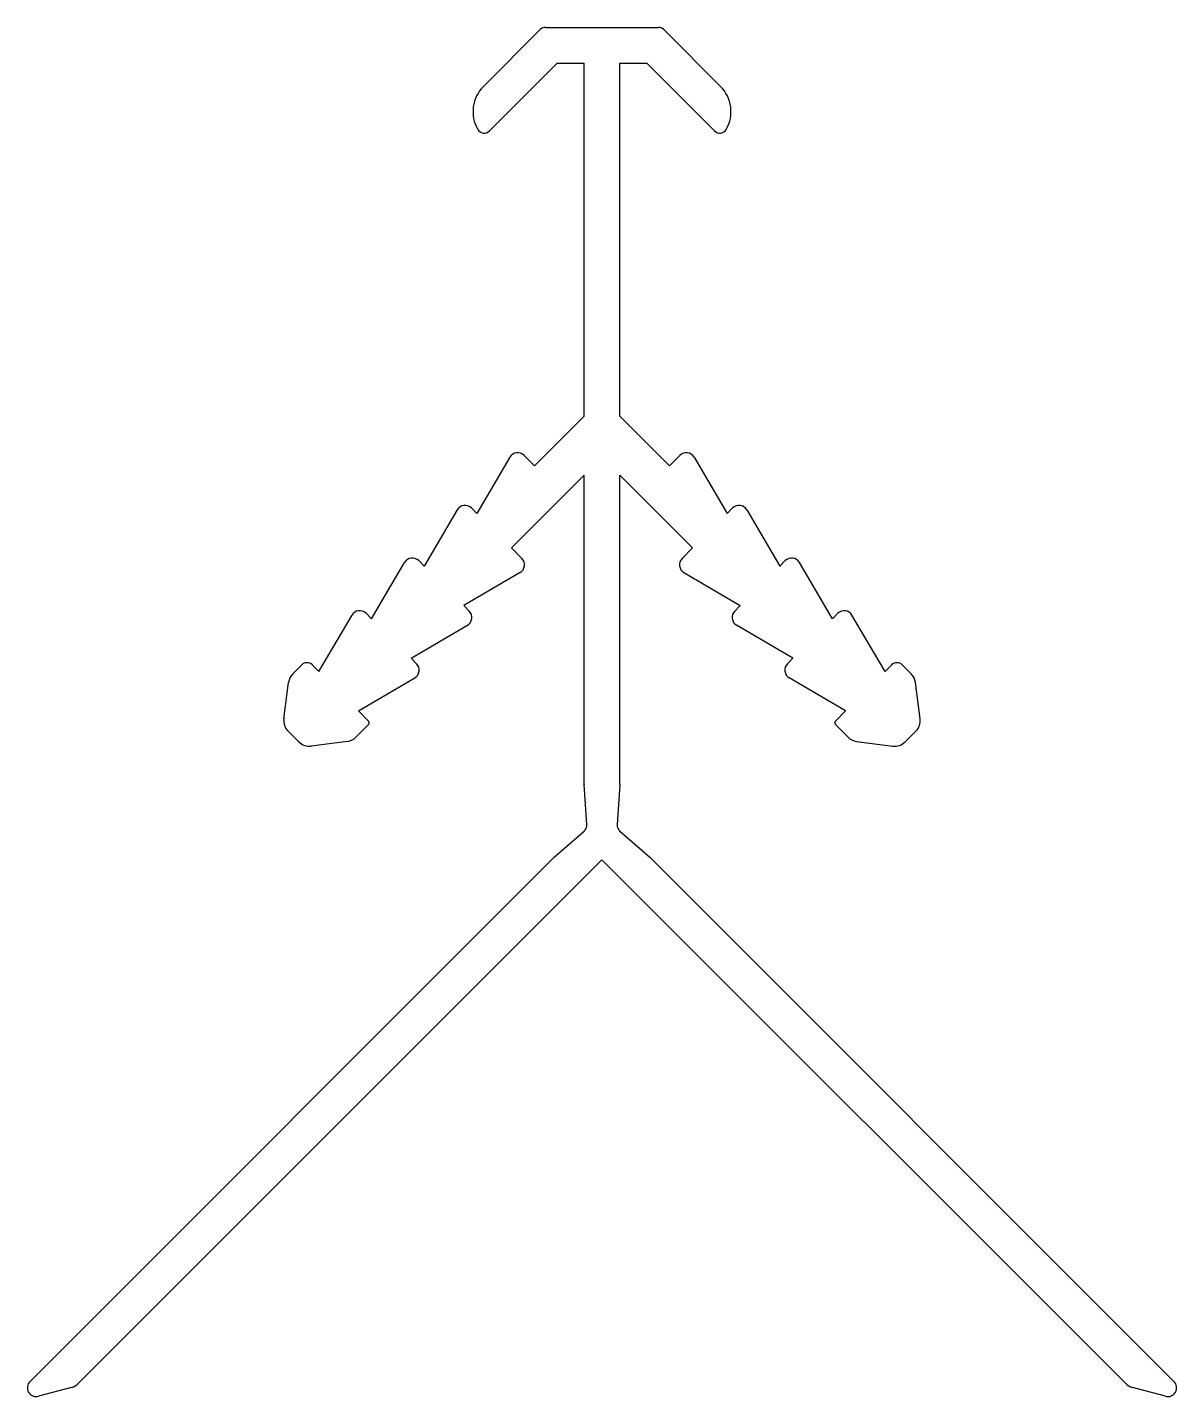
# Model space of a CAD drawing. Extents: x 854.1 to 892.7, y 352.6 to 398.5.
import ezdxf

# ---------------------------------------------------------------- set-up
doc = ezdxf.new("R2010")
doc.units = 0
doc.layers.get('0').update_dxf_attribs({"linetype": 'CONTINUOUS'})

msp = doc.modelspace()

# ---------------------------------------------------------------- linework, layer by layer
for p, q in [((871.474, 398.536, -374.568), (875.266, 398.536, -374.568)), ((869.39, 396.556, -374.568), (871.297, 398.463, -374.568)), ((877.35, 396.556, -374.568), (875.443, 398.463, -374.568)), ((869.591, 395.06, -374.568), (871.868, 397.337, -374.568)), ((871.868, 397.337, -374.568), (872.77, 397.337, -374.568)), ((872.77, 385.483, -374.568), (872.77, 397.337, -374.568)), ((873.97, 385.483, -374.568), (873.97, 397.337, -374.568)), ((873.97, 397.337, -374.568), (874.872, 397.337, -374.568)), ((874.872, 397.337, -374.568), (877.149, 395.06, -374.568)), ((872.77, 385.483, -374.568), (871.104, 383.817, -374.568)), ((873.97, 385.483, -374.568), (875.636, 383.817, -374.568)), ((870.28, 384.111, -374.568), (869.169, 382.217, -374.568)), ((870.751, 384.171, -374.568), (871.104, 383.817, -374.568)), ((875.989, 384.171, -374.568), (875.636, 383.817, -374.568)), ((876.46, 384.111, -374.568), (877.571, 382.217, -374.568)), ((870.327, 381.06, -374.568), (872.77, 383.503, -374.568)), ((872.77, 373.136, -374.568), (872.77, 383.503, -374.568)), ((873.97, 373.136, -374.568), (873.97, 383.503, -374.568)), ((876.413, 381.06, -374.568), (873.97, 383.503, -374.568)), ((868.512, 382.343, -374.568), (867.402, 380.449, -374.568)), ((868.983, 382.403, -374.568), (869.169, 382.217, -374.568)), ((877.757, 382.403, -374.568), (877.571, 382.217, -374.568)), ((878.228, 382.343, -374.568), (879.338, 380.449, -374.568)), ((870.68, 380.706, -374.568), (870.327, 381.06, -374.568)), ((876.06, 380.706, -374.568), (876.413, 381.06, -374.568)), ((867.215, 380.635, -374.568), (867.402, 380.449, -374.568)), ((879.525, 380.635, -374.568), (879.338, 380.449, -374.568)), ((865.634, 378.681, -374.568), (866.744, 380.575, -374.568)), ((870.62, 380.235, -374.568), (868.726, 379.125, -374.568)), ((876.12, 380.235, -374.568), (878.014, 379.125, -374.568)), ((881.106, 378.681, -374.568), (879.996, 380.575, -374.568)), ((863.866, 376.914, -374.568), (864.977, 378.807, -374.568)), ((865.448, 378.868, -374.568), (865.634, 378.681, -374.568)), ((868.912, 378.938, -374.568), (868.726, 379.125, -374.568)), ((877.828, 378.938, -374.568), (878.014, 379.125, -374.568)), ((881.292, 378.868, -374.568), (881.106, 378.681, -374.568)), ((882.874, 376.914, -374.568), (881.763, 378.807, -374.568)), ((866.958, 377.357, -374.568), (868.852, 378.467, -374.568)), ((879.782, 377.357, -374.568), (877.888, 378.467, -374.568)), ((862.988, 376.832, -374.568), (863.291, 377.135, -374.568)), ((863.644, 377.135, -374.568), (863.866, 376.914, -374.568)), ((867.145, 377.17, -374.568), (866.958, 377.357, -374.568)), ((879.595, 377.17, -374.568), (879.782, 377.357, -374.568)), ((883.096, 377.135, -374.568), (882.874, 376.914, -374.568)), ((883.752, 376.832, -374.568), (883.449, 377.135, -374.568)), ((862.688, 375.33, -374.568), (862.846, 376.543, -374.568)), ((865.191, 375.589, -374.568), (867.084, 376.7, -374.568)), ((881.549, 375.589, -374.568), (879.656, 376.7, -374.568)), ((884.052, 375.33, -374.568), (883.894, 376.543, -374.568)), ((865.545, 375.235, -374.568), (865.191, 375.589, -374.568)), ((881.195, 375.235, -374.568), (881.549, 375.589, -374.568)), ((865.109, 374.711, -374.568), (865.524, 375.125, -374.568)), ((881.631, 374.711, -374.568), (881.216, 375.125, -374.568)), ((863.189, 374.553, -374.568), (862.83, 374.912, -374.568)), ((883.551, 374.553, -374.568), (883.91, 374.912, -374.568)), ((864.82, 374.569, -374.568), (863.607, 374.411, -374.568)), ((881.92, 374.569, -374.568), (883.133, 374.411, -374.568)), ((872.862, 371.773, -374.568), (872.771, 373.115, -374.568)), ((873.969, 373.115, -374.568), (873.878, 371.773, -374.568)), ((871.767, 370.685, -374.568), (872.777, 371.567, -374.568)), ((873.963, 371.567, -374.568), (874.973, 370.685, -374.568)), ((854.165, 353.084, -374.568), (871.743, 370.662, -374.568)), ((873.37, 370.592, -374.568), (855.786, 353.008, -374.568)), ((890.954, 353.008, -374.568), (873.37, 370.592, -374.568)), ((874.997, 370.662, -374.568), (892.575, 353.084, -374.568)), ((855.562, 352.879, -374.568), (854.454, 352.582, -374.568)), ((892.286, 352.582, -374.568), (891.178, 352.879, -374.568))]:
    msp.add_line(p, q)
for centre, radius, start, end in [((871.474, 398.286, -374.568), 0.25, 90, 135), ((875.266, 398.286, -374.568), 0.25, 45, 90), ((870.239, 395.708, -374.568), 1.2, 135, 209.7425), ((876.501, 395.708, -374.568), 1.2, 330.2575, 45), ((869.414, 395.237, -374.568), 0.25, 209.7425, 315), ((877.326, 395.237, -374.568), 0.25, 225, 330.2575), ((870.539, 383.959, -374.568), 0.3, 45, 149.6117), ((876.201, 383.959, -374.568), 0.3, 30.3883, 135), ((868.771, 382.191, -374.568), 0.3, 45, 149.6117), ((877.969, 382.191, -374.568), 0.3, 30.3883, 135), ((867.003, 380.423, -374.568), 0.3, 45, 149.6117), ((870.468, 380.494, -374.568), 0.3, 300.3883, 45), ((876.272, 380.494, -374.568), 0.3, 135, 239.6117), ((879.737, 380.423, -374.568), 0.3, 30.3883, 135), ((865.235, 378.656, -374.568), 0.3, 45, 149.6117), ((868.7, 378.726, -374.568), 0.3, 300.3883, 45), ((878.04, 378.726, -374.568), 0.3, 135, 239.6117), ((881.505, 378.656, -374.568), 0.3, 30.3883, 135), ((863.468, 376.958, -374.568), 0.25, 45, 135), ((866.933, 376.958, -374.568), 0.3, 300.3883, 45), ((879.807, 376.958, -374.568), 0.3, 135, 239.6117), ((883.272, 376.958, -374.568), 0.25, 45, 135), ((863.342, 376.479, -374.568), 0.5, 135, 172.5891), ((883.398, 376.479, -374.568), 0.5, 7.4109, 45), ((863.184, 375.266, -374.568), 0.5, 172.5891, 225), ((865.453, 375.196, -374.568), 0.1, 315, 22.728), ((881.287, 375.196, -374.568), 0.1, 157.272, 225), ((883.556, 375.266, -374.568), 0.5, 315, 7.4109), ((864.756, 375.065, -374.568), 0.5, 277.4109, 315), ((881.984, 375.065, -374.568), 0.5, 225, 262.5891), ((863.543, 374.907, -374.568), 0.5, 225, 277.4109), ((883.197, 374.907, -374.568), 0.5, 262.5891, 315), ((873.07, 373.136, -374.568), 0.3, 180, 183.8748), ((873.67, 373.136, -374.568), 0.3, 356.1252, 0), ((872.612, 371.756, -374.568), 0.25, 311.1666, 3.8748), ((874.128, 371.756, -374.568), 0.25, 176.1252, 228.8334), ((872.096, 370.308, -374.568), 0.5, 131.1666, 135), ((874.644, 370.308, -374.568), 0.5, 45, 48.8334), ((854.377, 352.872, -374.568), 0.3, 135, 285), ((855.432, 353.362, -374.568), 0.5, 285, 315), ((891.308, 353.362, -374.568), 0.5, 225, 255), ((892.363, 352.872, -374.568), 0.3, 255, 45)]:
    msp.add_arc(centre, radius, start, end)

doc.saveas('drawing.dxf')
